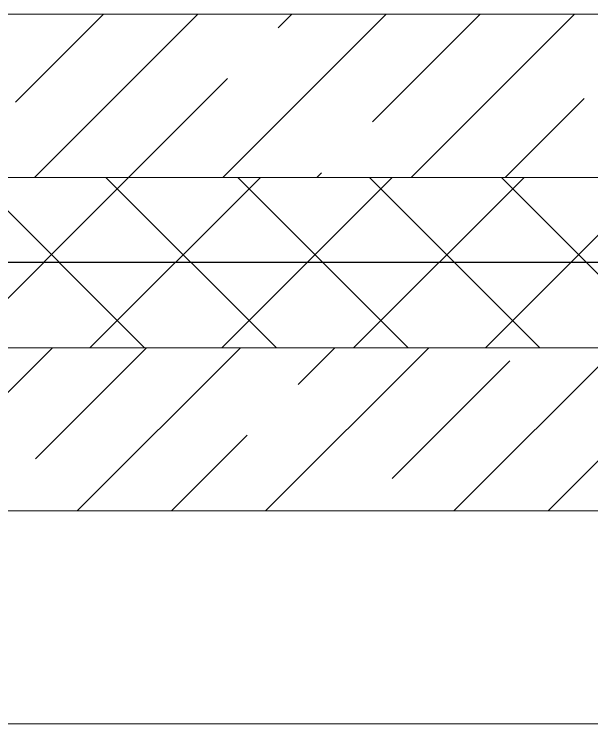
# Model space of a CAD drawing. Header units: millimetres. Extents: x 53645 to 137188, y 78097 to 135533.
# Drawn here: x 125227.6 to 125634.3, y 122496.4 to 122996.4 of the extents above; entities that cross this region are included whole.
import ezdxf

# ---------------------------------------------------------------- set-up
doc = ezdxf.new("R2010")
doc.units = ezdxf.units.MM
doc.linetypes.add('CONTI', pattern=[0])
doc.linetypes.add('GOST2.303 5', pattern=[24, 20, -1.5, 1, -1.5])
doc.layers.add('axis_dim', color=40, linetype='CONTI')
doc.layers.add('stair1', color=7, linetype='Continuous', lineweight=15)
doc.layers.add('Wall2', color=5, linetype='Continuous', lineweight=5)

msp = doc.modelspace()

# ---------------------------------------------------------------- linework, layer by layer
at = {"layer": 'axis_dim', "linetype": 'GOST2.303 5', "lineweight": 25, "ltscale": 100}
msp.add_lwpolyline([(127172.5, 122821.38), (108766.33, 122821.38)], dxfattribs=at)
at = {"layer": 'stair1', "ltscale": 75}
msp.add_lwpolyline([(113102.3, 122646.38), (113102.3, 122496.38), (129852.78, 122496.38), (129852.78, 122646.38)], dxfattribs=at)
at = {"layer": 'Wall2', "ltscale": 100}
for points in [[(125902.32, 122996.38), (121282.35, 122996.38)], [(125228.6, 122934.39), (125290.58, 122996.38)], [(125241.87, 122881.38), (125356.87, 122996.38)], [(125374.45, 122881.38), (125489.45, 122996.38)], [(125413.55, 122986.77), (125423.16, 122996.38)], [(125479.84, 122920.47), (125555.75, 122996.38)], [(125507.04, 122881.38), (125622.04, 122996.38)], [(125308.16, 122881.38), (125377.75, 122950.97)], [(125573.33, 122881.38), (125629, 122937.05)], [(125902.32, 122881.38), (121282.35, 122881.38)], [(121282.35, 122881.38), (125902.32, 122881.38)], [(125188.16, 122761.38), (125308.16, 122881.38)], [(125319.41, 122761.38), (125199.41, 122881.38)], [(125280.97, 122761.38), (125400.97, 122881.38)], [(125412.22, 122761.38), (125292.22, 122881.38)], [(125373.78, 122761.38), (125493.78, 122881.38)], [(125505.03, 122761.38), (125385.03, 122881.38)], [(125440.75, 122881.38), (125444.04, 122884.68)], [(125466.59, 122761.38), (125586.59, 122881.38)], [(125597.83, 122761.38), (125477.83, 122881.38)], [(125559.39, 122761.38), (125679.39, 122881.38)], [(125690.64, 122761.38), (125570.64, 122881.38)], [(125902.32, 122761.38), (121282.35, 122761.38)], [(121282.35, 122761.38), (125902.32, 122761.38)], [(125139.45, 122646.38), (125254.45, 122761.38)], [(125242.52, 122683.15), (125320.75, 122761.38)], [(125272.04, 122646.38), (125387.04, 122761.38)], [(125404.62, 122646.38), (125519.62, 122761.38)], [(125427.47, 122735.52), (125453.33, 122761.38)], [(125537.2, 122646.38), (125652.2, 122761.38)], [(125493.76, 122669.23), (125576.63, 122752.09)], [(125338.33, 122646.38), (125391.67, 122699.72)], [(125603.49, 122646.38), (125642.92, 122685.8)], [(121282.35, 122646.38), (125902.32, 122646.38)]]:
    msp.add_lwpolyline(points, dxfattribs=at)

doc.saveas('drawing.dxf')
